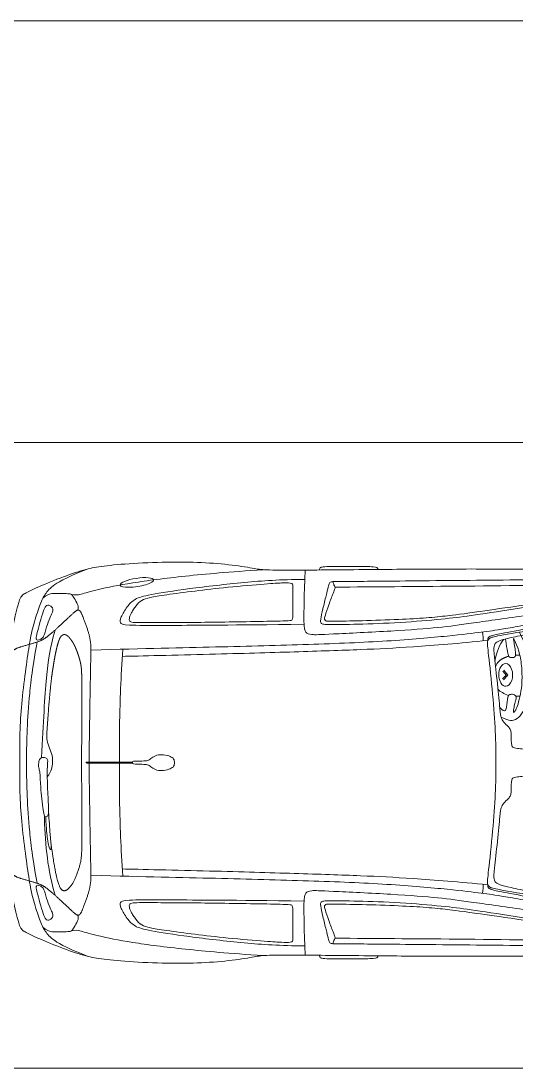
# Model space of a CAD drawing. Header units: metres. Extents: x 42 to 294, y -52 to 32.
# Drawn here: x 146.185 to 148.165, y -7.494 to -3.309 of the extents above; entities that cross this region are included whole.
import ezdxf

# ---------------------------------------------------------------- set-up
doc = ezdxf.new("R2010")
doc.units = ezdxf.units.M
doc.header["$LTSCALE"] = 0.15
doc.layers.add('L-DETLGEM', color=6, linetype='Continuous', lineweight=9)
doc.layers.add('Vista', color=2, linetype='Continuous', lineweight=20)

# ---------------------------------------------------------------- blocks, each defined once
blk = doc.blocks.new('Coche _3_ - Coche _3_-12-01 P_Baja')
at = {"layer": 'L-DETLGEM'}
for p, q in [((-0.172, -0.331), (-0.1895, -0.3494)), ((-0.1681, -0.3348), (-0.1822, -0.3497)), ((-0.1895, -0.3494), (-0.1729, -0.3696)), ((-0.1822, -0.3497), (-0.1687, -0.3661))]:
    blk.add_line(p, q, dxfattribs=at)
for centre, major_axis, ratio, start_param, end_param in [((-0.1805, -0.3506), (-0.0003, 0.0454), 0.607888, 0, 3.141593), ((-0.1805, -0.3506), (-0.0003, 0.0454), 0.607888, 3.141593, 6.283185), ((1.2938, -0.7202), (0.0671, 0.0103), 0.244854, 0, 3.141593), ((1.2938, -0.7202), (0.0671, 0.0103), 0.244854, 3.141593, 6.283185)]:
    blk.add_ellipse(centre, major_axis=major_axis, ratio=ratio, start_param=start_param, end_param=end_param, dxfattribs=at)
for points in [[(-0.4369, 0.7733), (-0.1961, 0.7738), (0.032, 0.7743), (0.2734, 0.7727), (0.6213, 0.7691), (0.7871, 0.7691), (0.8138, 0.7743), (0.9084, 0.7906), (1.0346, 0.8011), (1.1678, 0.8028), (1.3345, 0.7959), (1.445, 0.7842), (1.5003, 0.7732), (1.5992, 0.7395), (1.7068, 0.6947), (1.7502, 0.6717), (1.7578, 0.6636), (1.7671, 0.6409), (1.7933, 0.5351), (1.8088, 0.4246), (1.8255, 0.2637), (1.8302, 0.0996), (1.8299, -0.0003), (1.8302, -0.0996), (1.8255, -0.2637), (1.8088, -0.4246), (1.7933, -0.5351), (1.7671, -0.6409), (1.7578, -0.6636), (1.7502, -0.6717), (1.7068, -0.6947), (1.5992, -0.7395), (1.5003, -0.7732), (1.445, -0.7842), (1.3345, -0.7959), (1.1678, -0.8028), (1.0346, -0.8011), (0.9084, -0.7906), (0.8138, -0.7743), (0.7871, -0.7691), (0.6213, -0.7691), (0.2734, -0.7727), (0.032, -0.7743), (-0.1961, -0.7738), (-0.4369, -0.7733)], [(-0.6483, 0.7745), (-0.6402, 0.7209), (-0.6214, 0.6857), (-0.5859, 0.6445), (-0.4823, 0.6198), (-0.2677, 0.589), (-0.0321, 0.5557), (0.079, 0.5397), (0.2615, 0.5261), (0.5459, 0.5125), (0.6002, 0.51), (0.6199, 0.5187), (0.6285, 0.5433), (0.6248, 0.6654), (0.6217, 0.7695)], [(0.3287, 0.772), (0.3307, 0.7792), (0.3388, 0.7835), (0.4148, 0.7845), (0.5051, 0.7845), (0.548, 0.7835), (0.5605, 0.7806), (0.5641, 0.7748), (0.5637, 0.7699)], [(0.7881, 0.7711), (0.9267, 0.7619), (1.1092, 0.7463), (1.3242, 0.7183), (1.4574, 0.6914), (1.5245, 0.6702), (1.5408, 0.6689), (1.5559, 0.6722)], [(1.4894, 0.7743), (1.5891, 0.735), (1.6363, 0.7043), (1.6654, 0.6701), (1.685, 0.6225), (1.7111, 0.5429), (1.7244, 0.4726), (1.7397, 0.3662), (1.756, 0.2322), (1.763, 0.1199), (1.7624, 0), (1.763, -0.1199), (1.756, -0.2322), (1.7397, -0.3662), (1.7244, -0.4726), (1.7111, -0.5429), (1.685, -0.6225), (1.6654, -0.6701), (1.6363, -0.7043), (1.5891, -0.735), (1.4894, -0.7743)], [(-0.5819, 0.7309), (-0.6328, 0.7318), (-0.7084, 0.7327), (-0.7486, 0.7335), (-0.7666, 0.7281), (-0.7737, 0.7181), (-0.7649, 0.7105), (-0.7298, 0.7009), (-0.6542, 0.6863), (-0.5513, 0.6692), (-0.4556, 0.653), (-0.2417, 0.6182), (-0.0415, 0.5873), (0.0478, 0.5759), (0.217, 0.5605), (0.3995, 0.5525), (0.5258, 0.5521), (0.5488, 0.5526), (0.5582, 0.5563), (0.5615, 0.5676), (0.5507, 0.6135), (0.5366, 0.6707), (0.5291, 0.7045), (0.5249, 0.719), (0.516, 0.7241), (0.4883, 0.7237), (0.2096, 0.7262), (-0.2835, 0.7311), (-0.4612, 0.7326), (-0.4894, 0.733)], [(-0.4578, 0.6615), (-0.282, 0.6335), (-0.0064, 0.5937), (0.0582, 0.586), (0.146, 0.5772), (0.256, 0.5714), (0.4208, 0.5661), (0.5255, 0.5655), (0.5399, 0.5657), (0.5445, 0.5719), (0.5428, 0.5838), (0.5276, 0.6306), (0.5075, 0.6819), (0.5018, 0.6962), (0.5014, 0.704), (0.5059, 0.7093), (0.5092, 0.7171), (0.5087, 0.7236)], [(0.6256, 0.5532), (0.9175, 0.5495), (1.1987, 0.5483), (1.3443, 0.5483), (1.364, 0.5569), (1.3603, 0.5791), (1.3332, 0.6247), (1.3036, 0.6556), (1.253, 0.6704), (1.0963, 0.695), (0.8595, 0.7221), (0.7226, 0.732), (0.6228, 0.732)], [(0.5018, 0.7014), (0.3413, 0.703), (0.0432, 0.7043), (-0.3794, 0.7097), (-0.4804, 0.7109)], [(1.5295, 0.6096), (1.5274, 0.6186), (1.5289, 0.63), (1.5458, 0.6602), (1.5542, 0.6721), (1.5611, 0.6751), (1.5898, 0.6761), (1.6334, 0.6766), (1.6463, 0.6741), (1.6608, 0.6653), (1.6696, 0.6572)], [(-0.8551, 0.64), (-0.8176, 0.6268), (-0.7962, 0.6043), (-0.7783, 0.592), (-0.7019, 0.5886), (-0.5155, 0.565), (-0.3426, 0.5404), (-0.1427, 0.5056), (-0.118, 0.5), (-0.1046, 0.4865), (-0.1102, 0.4528), (-0.1293, 0.2665), (-0.1405, 0.1217), (-0.1416, 0), (-0.1405, -0.1217), (-0.1293, -0.2665), (-0.1102, -0.4528), (-0.1046, -0.4865), (-0.118, -0.5), (-0.1427, -0.5056), (-0.3426, -0.5404), (-0.5155, -0.565), (-0.7019, -0.5886), (-0.7783, -0.592), (-0.7962, -0.6043), (-0.8176, -0.6268), (-0.8551, -0.64)], [(-0.8393, 0.6596), (-0.6705, 0.6256), (-0.3619, 0.5678), (-0.1561, 0.5312), (-0.0926, 0.5227), (0.0328, 0.5072), (0.2837, 0.4847), (0.5994, 0.472), (0.9697, 0.462), (1.2573, 0.4563), (1.4779, 0.4501)], [(-0.8194, 0.624), (-0.8033, 0.6344), (-0.7659, 0.6305), (-0.6465, 0.6064), (-0.4901, 0.5768), (-0.3176, 0.5449), (-0.1703, 0.5179), (-0.1226, 0.5076), (-0.1116, 0.5022), (-0.108, 0.4959), (-0.1093, 0.4884)], [(1.6516, 0.5527), (1.6472, 0.5659), (1.6394, 0.5862), (1.6304, 0.6028), (1.6295, 0.6132), (1.6339, 0.6231), (1.6465, 0.631), (1.6552, 0.6291), (1.6615, 0.6214), (1.6706, 0.5974), (1.6752, 0.5829)], [(1.4853, 0.0024), (1.4837, 0.1121), (1.4824, 0.2017), (1.4812, 0.2717), (1.4803, 0.3248), (1.4795, 0.3641), (1.479, 0.3924), (1.4785, 0.4126), (1.4782, 0.4276), (1.478, 0.4399), (1.4779, 0.4501), (1.4779, 0.4587), (1.4781, 0.4659), (1.4784, 0.472), (1.4788, 0.4774), (1.4794, 0.4824), (1.4801, 0.4873), (1.481, 0.4923), (1.482, 0.4975), (1.4832, 0.5029), (1.4847, 0.5086), (1.4862, 0.5145), (1.488, 0.5207), (1.4899, 0.5271), (1.4921, 0.5338), (1.4944, 0.5408), (1.4969, 0.5479), (1.4994, 0.5551), (1.5019, 0.5621), (1.5045, 0.5688), (1.5069, 0.5752), (1.5091, 0.581), (1.5112, 0.5861), (1.513, 0.5905), (1.5146, 0.5941), (1.516, 0.5971), (1.5172, 0.5996), (1.5183, 0.6015), (1.5193, 0.6032), (1.5203, 0.6045), (1.5213, 0.6056), (1.5222, 0.6066), (1.5233, 0.6074), (1.5243, 0.6082), (1.5254, 0.6088), (1.5265, 0.6092), (1.5277, 0.6095), (1.5289, 0.6096), (1.5301, 0.6095), (1.5314, 0.6093), (1.5328, 0.6088), (1.5344, 0.6081), (1.5361, 0.607), (1.5382, 0.6056), (1.5406, 0.6038), (1.5434, 0.6015), (1.5467, 0.5987), (1.5505, 0.5954), (1.5547, 0.5916), (1.5593, 0.5874), (1.5642, 0.5829), (1.5692, 0.5782), (1.5744, 0.5734), (1.5796, 0.5686), (1.5848, 0.5637), (1.5898, 0.559), (1.5947, 0.5544), (1.5995, 0.5499), (1.6042, 0.5456), (1.6086, 0.5415), (1.613, 0.5375), (1.6172, 0.5337), (1.6212, 0.53), (1.625, 0.5266), (1.6287, 0.5233), (1.6323, 0.5203), (1.6357, 0.5173), (1.639, 0.5145), (1.6423, 0.5119), (1.6454, 0.5093), (1.6485, 0.5068), (1.6516, 0.5044), (1.6547, 0.502), (1.6578, 0.4998), (1.6609, 0.4976), (1.664, 0.4955), (1.6672, 0.4936), (1.6704, 0.4917), (1.6738, 0.4899), (1.6773, 0.4882), (1.6809, 0.4866), (1.6848, 0.4851), (1.6889, 0.4836), (1.6933, 0.482), (1.6981, 0.4805), (1.7032, 0.4789), (1.7088, 0.4772), (1.7148, 0.4754), (1.7211, 0.4736), (1.7277, 0.4717), (1.7343, 0.4697), (1.7409, 0.4678), (1.7473, 0.4659), (1.7533, 0.4641), (1.7588, 0.4623), (1.7638, 0.4607), (1.7682, 0.4592), (1.7721, 0.4577), (1.7755, 0.4563), (1.7785, 0.4549), (1.7811, 0.4535), (1.7834, 0.4521), (1.7854, 0.4506), (1.7872, 0.4491), (1.7888, 0.4475), (1.7902, 0.4456), (1.7915, 0.4436), (1.7926, 0.4412), (1.7936, 0.4384), (1.7945, 0.4352), (1.7953, 0.4316), (1.7961, 0.4274), (1.7969, 0.4226), (1.7976, 0.4172), (1.7983, 0.4113), (1.799, 0.4048), (1.7997, 0.3977), (1.8005, 0.39), (1.8013, 0.3817), (1.8021, 0.3728), (1.803, 0.3633), (1.804, 0.3532), (1.8049, 0.3427), (1.8059, 0.3317), (1.8068, 0.3203), (1.8077, 0.3085), (1.8085, 0.2963), (1.8092, 0.2839), (1.8099, 0.271), (1.8106, 0.2577), (1.8112, 0.2438), (1.8117, 0.2292), (1.8122, 0.2139), (1.8126, 0.1978), (1.8131, 0.1807), (1.8135, 0.1627), (1.8139, 0.1435), (1.8142, 0.1231), (1.8146, 0.1014), (1.8149, 0.0784), (1.8151, 0.0539), (1.8154, 0.0278), (1.8156, 0), (1.8154, -0.0278), (1.8151, -0.0539), (1.8149, -0.0784), (1.8146, -0.1014), (1.8142, -0.1231), (1.8139, -0.1435), (1.8135, -0.1627), (1.8131, -0.1807), (1.8126, -0.1978), (1.8122, -0.2139), (1.8117, -0.2292), (1.8112, -0.2438), (1.8106, -0.2577), (1.8099, -0.271), (1.8092, -0.2839), (1.8085, -0.2963), (1.8077, -0.3085), (1.8068, -0.3203), (1.8059, -0.3317), (1.8049, -0.3427), (1.804, -0.3532), (1.803, -0.3633), (1.8021, -0.3728), (1.8013, -0.3817), (1.8005, -0.39), (1.7997, -0.3977), (1.799, -0.4048), (1.7983, -0.4113), (1.7976, -0.4172), (1.7969, -0.4226), (1.7961, -0.4274), (1.7953, -0.4316), (1.7945, -0.4352), (1.7936, -0.4384), (1.7926, -0.4412), (1.7915, -0.4436), (1.7902, -0.4456), (1.7888, -0.4475), (1.7872, -0.4491), (1.7854, -0.4506), (1.7834, -0.4521), (1.7811, -0.4535), (1.7785, -0.4549), (1.7755, -0.4563), (1.7721, -0.4577), (1.7682, -0.4592), (1.7638, -0.4607), (1.7588, -0.4623), (1.7533, -0.4641), (1.7473, -0.4659), (1.7409, -0.4678), (1.7343, -0.4697), (1.7277, -0.4717), (1.7211, -0.4736), (1.7148, -0.4754), (1.7088, -0.4772), (1.7032, -0.4789), (1.6981, -0.4805), (1.6933, -0.482), (1.6889, -0.4836), (1.6848, -0.4851), (1.6809, -0.4866), (1.6773, -0.4882), (1.6738, -0.4899), (1.6704, -0.4917), (1.6672, -0.4936), (1.664, -0.4955), (1.6609, -0.4976), (1.6578, -0.4998), (1.6547, -0.502), (1.6516, -0.5044), (1.6485, -0.5068), (1.6454, -0.5093), (1.6423, -0.5119), (1.639, -0.5145), (1.6357, -0.5173), (1.6323, -0.5203), (1.6287, -0.5233), (1.625, -0.5266), (1.6212, -0.53), (1.6172, -0.5337), (1.613, -0.5375), (1.6086, -0.5415), (1.6042, -0.5456), (1.5995, -0.5499), (1.5947, -0.5544), (1.5898, -0.559), (1.5848, -0.5637), (1.5796, -0.5686), (1.5744, -0.5734), (1.5692, -0.5782), (1.5642, -0.5829), (1.5593, -0.5874), (1.5547, -0.5916), (1.5505, -0.5954), (1.5467, -0.5987), (1.5434, -0.6015), (1.5406, -0.6038), (1.5382, -0.6056), (1.5361, -0.607), (1.5344, -0.6081), (1.5328, -0.6088), (1.5314, -0.6093), (1.5301, -0.6095), (1.5289, -0.6096), (1.5277, -0.6095), (1.5265, -0.6092), (1.5254, -0.6088), (1.5243, -0.6082), (1.5233, -0.6074), (1.5222, -0.6066), (1.5213, -0.6056), (1.5203, -0.6045), (1.5193, -0.6032), (1.5183, -0.6015), (1.5172, -0.5996), (1.516, -0.5971), (1.5146, -0.5941), (1.513, -0.5905), (1.5112, -0.5861), (1.5091, -0.581), (1.5069, -0.5752), (1.5045, -0.5688), (1.5019, -0.5621), (1.4994, -0.5551), (1.4969, -0.5479), (1.4944, -0.5408), (1.4921, -0.5338), (1.4899, -0.5271), (1.488, -0.5207), (1.4862, -0.5145), (1.4847, -0.5086), (1.4832, -0.5029), (1.482, -0.4975), (1.481, -0.4923), (1.4801, -0.4873), (1.4794, -0.4824), (1.4788, -0.4774), (1.4784, -0.472), (1.4781, -0.4659), (1.4779, -0.4587), (1.4779, -0.4501), (1.478, -0.4399), (1.4782, -0.4276), (1.4785, -0.4126), (1.479, -0.3924), (1.4795, -0.3641), (1.4803, -0.3248), (1.4812, -0.2717), (1.4824, -0.2017), (1.4837, -0.1121), (1.4853, -0.0024)], [(-0.8516, -0.2762), (-0.8512, -0.2778), (-0.8477, -0.2935), (-0.8442, -0.3087), (-0.8405, -0.3235), (-0.8367, -0.338), (-0.8329, -0.3523), (-0.8288, -0.3665), (-0.8247, -0.3806), (-0.8205, -0.3946), (-0.8162, -0.4084), (-0.8119, -0.4219), (-0.8075, -0.435), (-0.8032, -0.4478), (-0.799, -0.4602), (-0.7947, -0.4721), (-0.7906, -0.4834), (-0.7867, -0.4942), (-0.7829, -0.5042), (-0.7794, -0.5135), (-0.7761, -0.522), (-0.7731, -0.5295), (-0.7704, -0.5362), (-0.7681, -0.5418), (-0.7661, -0.5466), (-0.7644, -0.5505), (-0.7629, -0.5537), (-0.7616, -0.5564), (-0.7605, -0.5586), (-0.7594, -0.5604), (-0.7584, -0.5619), (-0.7575, -0.5632), (-0.7565, -0.5644), (-0.7555, -0.5655), (-0.7545, -0.5664), (-0.7535, -0.5672), (-0.7525, -0.568), (-0.7514, -0.5686), (-0.7503, -0.5692), (-0.7491, -0.5698), (-0.7479, -0.5703), (-0.7465, -0.5707), (-0.7449, -0.5711), (-0.7431, -0.5714), (-0.741, -0.5716), (-0.7385, -0.5718), (-0.7356, -0.5719), (-0.7324, -0.572), (-0.7286, -0.572), (-0.7242, -0.5718), (-0.7191, -0.5716), (-0.7134, -0.5713), (-0.7068, -0.5708), (-0.6993, -0.5702), (-0.6909, -0.5695), (-0.6814, -0.5686), (-0.6711, -0.5675), (-0.6599, -0.5663), (-0.6481, -0.565), (-0.6357, -0.5636), (-0.6228, -0.5621), (-0.6096, -0.5606), (-0.5961, -0.559), (-0.5825, -0.5573), (-0.5687, -0.5556), (-0.5548, -0.5539), (-0.5406, -0.5522), (-0.5263, -0.5504), (-0.5118, -0.5487), (-0.4971, -0.5469), (-0.4821, -0.5451), (-0.4098, -0.5357), (-0.2768, -0.5152), (-0.196, -0.4988), (-0.1543, -0.4872), (-0.1406, -0.4798), (-0.1327, -0.4682), (-0.1337, -0.4344), (-0.148, -0.3134), (-0.1585, -0.2015), (-0.1622, -0.1788), (-0.1701, -0.163), (-0.1934, -0.1424), (-0.2001, -0.1316), (-0.2028, -0.1158), (-0.2028, -0.0842), (-0.2044, -0.0652), (-0.2128, -0.0583), (-0.2413, -0.0557), (-0.2603, -0.053), (-0.2661, -0.0435), (-0.2667, 0), (-0.2661, 0.0435), (-0.2603, 0.053), (-0.2413, 0.0557), (-0.2128, 0.0583), (-0.2044, 0.0652), (-0.2028, 0.0842), (-0.2028, 0.1158), (-0.2001, 0.1316), (-0.1934, 0.1424), (-0.1701, 0.163), (-0.1622, 0.1788), (-0.1585, 0.2015), (-0.148, 0.3134), (-0.1337, 0.4344), (-0.1327, 0.4682), (-0.1406, 0.4798), (-0.1543, 0.4872), (-0.196, 0.4988), (-0.2768, 0.5152), (-0.4098, 0.5357), (-0.4821, 0.5451), (-0.5224, 0.5499), (-0.5974, 0.5593), (-0.7019, 0.5712), (-0.7403, 0.5726), (-0.7508, 0.5698), (-0.7584, 0.5636), (-0.7664, 0.547), (-0.7982, 0.4654), (-0.8344, 0.3528), (-0.8614, 0.2372), (-0.88, 0.1152), (-0.883, 0.0094)], [(1.6752, 0.5829), (1.6798, 0.5685), (1.6891, 0.5348), (1.6965, 0.5039), (1.6973, 0.4913), (1.6902, 0.4891), (1.6818, 0.4913), (1.6681, 0.5001), (1.6659, 0.5066), (1.6561, 0.5394), (1.6516, 0.5527)], [(-0.088, 0.5223), (-0.0903, 0.502), (-0.0903, 0.502), (-0.0904, 0.4865)], [(1.6371, 0.3263), (1.634, 0.3483), (1.6297, 0.377), (1.6258, 0.4015), (1.6221, 0.4222), (1.6187, 0.4395), (1.6156, 0.4538), (1.6127, 0.4657), (1.61, 0.4754), (1.6075, 0.4836), (1.6051, 0.4902), (1.6028, 0.4956), (1.6006, 0.4999), (1.5986, 0.5032), (1.5966, 0.5057), (1.5946, 0.5076), (1.5927, 0.509), (1.5908, 0.5101), (1.5889, 0.511), (1.5871, 0.5116), (1.5852, 0.5119), (1.5833, 0.5119), (1.5815, 0.5118), (1.5797, 0.5113), (1.5778, 0.5107), (1.576, 0.5098), (1.5741, 0.5088), (1.5722, 0.5074), (1.5703, 0.5059), (1.5683, 0.5041), (1.5662, 0.502), (1.5641, 0.4997), (1.5618, 0.497), (1.5595, 0.4941), (1.557, 0.4909), (1.5544, 0.4873), (1.5518, 0.4833), (1.5491, 0.4789), (1.5464, 0.474), (1.5436, 0.4686), (1.5408, 0.4626), (1.5379, 0.4561), (1.5351, 0.4492), (1.5324, 0.4419), (1.5298, 0.4345), (1.5273, 0.427), (1.5249, 0.4195), (1.5228, 0.4123), (1.5209, 0.4053), (1.5194, 0.3987), (1.518, 0.3922), (1.5169, 0.3854), (1.5161, 0.3779), (1.5154, 0.3693), (1.5149, 0.3593), (1.5145, 0.3475), (1.5143, 0.3334), (1.5141, 0.3166), (1.514, 0.2957), (1.514, 0.2692), (1.5141, 0.2357), (1.5143, 0.1934), (1.5145, 0.1411), (1.5148, 0.0771), (1.5151, 0), (1.515, -0.0269), (1.5149, -0.05), (1.5148, -0.0697), (1.5147, -0.0866), (1.5147, -0.101), (1.5146, -0.1133), (1.5146, -0.1241), (1.5145, -0.1338), (1.5145, -0.1428), (1.5145, -0.1511), (1.5144, -0.1589), (1.5144, -0.1661), (1.5144, -0.173), (1.5144, -0.1795), (1.5143, -0.1858), (1.5143, -0.1918), (1.5143, -0.1976), (1.5143, -0.2033), (1.5142, -0.2088), (1.5142, -0.2142), (1.5142, -0.2194), (1.5142, -0.2245), (1.5142, -0.2294), (1.5141, -0.2342), (1.5141, -0.2389), (1.5141, -0.2434), (1.5141, -0.2478), (1.5141, -0.2521), (1.5141, -0.2563), (1.5141, -0.2603), (1.5141, -0.2643), (1.5141, -0.2681), (1.5141, -0.2718), (1.5141, -0.2754), (1.514, -0.2788), (1.514, -0.2822), (1.514, -0.2855), (1.514, -0.2887), (1.514, -0.2918), (1.5141, -0.2948), (1.5141, -0.2977), (1.5141, -0.3006), (1.5141, -0.3033), (1.5141, -0.306), (1.5141, -0.3086), (1.5141, -0.3111), (1.5141, -0.3136), (1.5141, -0.316), (1.5141, -0.3183), (1.5142, -0.3205), (1.5142, -0.3227), (1.5142, -0.3249), (1.5142, -0.327), (1.5142, -0.329), (1.5143, -0.331), (1.5143, -0.333), (1.5143, -0.3349), (1.5143, -0.3367), (1.5144, -0.3386), (1.5144, -0.3404), (1.5144, -0.3421), (1.5145, -0.3438), (1.5145, -0.3455), (1.5145, -0.3471), (1.5146, -0.3487), (1.5146, -0.3503), (1.5147, -0.3518), (1.5147, -0.3533), (1.5148, -0.3548), (1.5148, -0.3562), (1.5149, -0.3576), (1.5149, -0.359), (1.515, -0.3604), (1.515, -0.3617), (1.5151, -0.363), (1.5151, -0.3643), (1.5152, -0.3655), (1.5153, -0.3667), (1.5154, -0.3679), (1.5154, -0.3691), (1.5155, -0.3702), (1.5156, -0.3714), (1.5157, -0.3725), (1.5157, -0.3736), (1.5158, -0.3746), (1.5159, -0.3757), (1.516, -0.3767), (1.5161, -0.3777), (1.5162, -0.3787), (1.5163, -0.3797), (1.5164, -0.3807), (1.5165, -0.3816), (1.5166, -0.3826), (1.5167, -0.3835), (1.5169, -0.3844), (1.517, -0.3853), (1.5171, -0.3862), (1.5172, -0.3871), (1.5174, -0.3879), (1.5175, -0.3888), (1.5176, -0.3897), (1.5178, -0.3905), (1.5179, -0.3913), (1.5181, -0.3922), (1.5182, -0.393), (1.5184, -0.3938), (1.5185, -0.3947), (1.5187, -0.3955), (1.5189, -0.3963), (1.519, -0.3971), (1.5192, -0.3979), (1.5194, -0.3988), (1.5196, -0.3996), (1.5198, -0.4004), (1.52, -0.4012), (1.5202, -0.402), (1.5204, -0.4029), (1.5206, -0.4037), (1.5208, -0.4045), (1.521, -0.4054), (1.5212, -0.4062), (1.5214, -0.4071), (1.5217, -0.4079), (1.5219, -0.4088), (1.5221, -0.4097), (1.5224, -0.4106), (1.5226, -0.4114), (1.5229, -0.4123), (1.5231, -0.4132), (1.5234, -0.4141), (1.5236, -0.415), (1.5239, -0.4159), (1.5241, -0.4168), (1.5244, -0.4177), (1.5247, -0.4186), (1.525, -0.4196), (1.5252, -0.4205), (1.5255, -0.4214), (1.5258, -0.4223), (1.5261, -0.4233), (1.5264, -0.4242), (1.5267, -0.4251), (1.527, -0.4261), (1.5273, -0.427), (1.5276, -0.4279), (1.5279, -0.4289), (1.5282, -0.4298), (1.5285, -0.4307), (1.5288, -0.4317), (1.5291, -0.4326), (1.5295, -0.4335), (1.5298, -0.4345), (1.5301, -0.4354), (1.5304, -0.4363), (1.5308, -0.4373), (1.5311, -0.4382), (1.5314, -0.4391), (1.5318, -0.4401), (1.5321, -0.441), (1.5324, -0.4419), (1.5328, -0.4428), (1.5331, -0.4437), (1.5334, -0.4447), (1.5338, -0.4456), (1.5341, -0.4465), (1.5345, -0.4474), (1.5348, -0.4483), (1.5352, -0.4491), (1.5355, -0.45), (1.5358, -0.4509), (1.5362, -0.4518), (1.5365, -0.4527), (1.5369, -0.4535), (1.5372, -0.4544), (1.5376, -0.4552), (1.538, -0.4561), (1.5383, -0.4569), (1.5387, -0.4577), (1.539, -0.4585), (1.5394, -0.4594), (1.5397, -0.4602), (1.5401, -0.461), (1.5404, -0.4617), (1.5408, -0.4625), (1.5411, -0.4633), (1.5415, -0.4641), (1.5418, -0.4648), (1.5422, -0.4656), (1.5425, -0.4663), (1.5429, -0.467), (1.5432, -0.4678), (1.5436, -0.4685), (1.5439, -0.4692), (1.5443, -0.4699), (1.5446, -0.4706), (1.545, -0.4712), (1.5453, -0.4719), (1.5457, -0.4726), (1.546, -0.4732), (1.5464, -0.4739), (1.5467, -0.4745), (1.5471, -0.4751), (1.5474, -0.4758), (1.5477, -0.4764), (1.5481, -0.477), (1.5484, -0.4776), (1.5488, -0.4782), (1.5491, -0.4788), (1.5495, -0.4794), (1.5498, -0.4799), (1.5501, -0.4805), (1.5505, -0.4811), (1.5508, -0.4816), (1.5511, -0.4821), (1.5515, -0.4827), (1.5518, -0.4832), (1.5521, -0.4837), (1.5525, -0.4843), (1.5528, -0.4848), (1.5531, -0.4853), (1.5535, -0.4858), (1.5538, -0.4863), (1.5541, -0.4867), (1.5544, -0.4872), (1.5548, -0.4877), (1.5551, -0.4881), (1.5554, -0.4886), (1.5557, -0.4891), (1.556, -0.4895), (1.5564, -0.49), (1.5567, -0.4904), (1.557, -0.4908), (1.5573, -0.4912), (1.5576, -0.4917), (1.5579, -0.4921), (1.5582, -0.4925), (1.5585, -0.4929), (1.5588, -0.4933), (1.5591, -0.4937), (1.5594, -0.4941), (1.5597, -0.4944), (1.56, -0.4948), (1.5603, -0.4952), (1.5606, -0.4956), (1.5609, -0.4959), (1.5612, -0.4963), (1.5615, -0.4966), (1.5618, -0.497), (1.5621, -0.4973), (1.5624, -0.4977), (1.5627, -0.498), (1.5629, -0.4983), (1.5632, -0.4987), (1.5635, -0.499), (1.5638, -0.4993), (1.5641, -0.4996), (1.5643, -0.4999), (1.5646, -0.5002), (1.5649, -0.5005), (1.5651, -0.5008), (1.5654, -0.5011), (1.5657, -0.5014), (1.5659, -0.5017), (1.5662, -0.502), (1.5665, -0.5022), (1.5667, -0.5025), (1.567, -0.5028), (1.5673, -0.503), (1.5675, -0.5033), (1.5678, -0.5035), (1.568, -0.5038), (1.5683, -0.504), (1.5685, -0.5043), (1.5688, -0.5045), (1.569, -0.5047), (1.5693, -0.505), (1.5695, -0.5052), (1.5698, -0.5054), (1.57, -0.5056), (1.5703, -0.5058), (1.5705, -0.506), (1.5708, -0.5063), (1.571, -0.5065), (1.5712, -0.5067), (1.5715, -0.5068), (1.5717, -0.507), (1.572, -0.5072), (1.5722, -0.5074), (1.5724, -0.5076), (1.5727, -0.5078), (1.5729, -0.5079), (1.5732, -0.5081), (1.5734, -0.5083), (1.5736, -0.5084), (1.5739, -0.5086), (1.5741, -0.5087), (1.5743, -0.5089), (1.5746, -0.509), (1.5748, -0.5092), (1.575, -0.5093), (1.5753, -0.5094), (1.5755, -0.5096), (1.5757, -0.5097), (1.576, -0.5098), (1.5762, -0.5099), (1.5764, -0.51), (1.5767, -0.5102), (1.5769, -0.5103), (1.5771, -0.5104), (1.5773, -0.5105), (1.5776, -0.5106), (1.5778, -0.5107), (1.578, -0.5108), (1.5783, -0.5108), (1.5785, -0.5109), (1.5787, -0.511), (1.579, -0.5111), (1.5792, -0.5112), (1.5794, -0.5112), (1.5797, -0.5113), (1.5799, -0.5114), (1.5801, -0.5114), (1.5803, -0.5115), (1.5806, -0.5115), (1.5808, -0.5116), (1.581, -0.5116), (1.5813, -0.5117), (1.5815, -0.5117), (1.5817, -0.5118), (1.582, -0.5118), (1.5822, -0.5118), (1.5824, -0.5118), (1.5827, -0.5119), (1.5829, -0.5119), (1.5831, -0.5119), (1.5833, -0.5119), (1.5836, -0.5119), (1.5838, -0.5119), (1.584, -0.5119), (1.5843, -0.5119), (1.5845, -0.5119), (1.5847, -0.5119), (1.585, -0.5119), (1.5852, -0.5118), (1.5854, -0.5118), (1.5857, -0.5118), (1.5859, -0.5117), (1.5861, -0.5117), (1.5864, -0.5117), (1.5866, -0.5116), (1.5868, -0.5116), (1.5871, -0.5115), (1.5873, -0.5115), (1.5875, -0.5114), (1.5878, -0.5113), (1.588, -0.5113), (1.5882, -0.5112), (1.5885, -0.5111), (1.5887, -0.511), (1.5889, -0.5109), (1.5892, -0.5108), (1.5894, -0.5108), (1.5896, -0.5107), (1.5899, -0.5105), (1.5901, -0.5104), (1.5903, -0.5103), (1.5906, -0.5102), (1.5908, -0.5101), (1.5911, -0.51), (1.5913, -0.5098), (1.5915, -0.5097), (1.5918, -0.5096), (1.592, -0.5094), (1.5922, -0.5093), (1.5925, -0.5091), (1.5927, -0.509), (1.593, -0.5088), (1.5932, -0.5086), (1.5934, -0.5085), (1.5937, -0.5083), (1.5939, -0.5081), (1.5942, -0.5079), (1.5944, -0.5077), (1.5946, -0.5075), (1.5949, -0.5073), (1.5951, -0.5071), (1.5954, -0.5068), (1.5956, -0.5066), (1.5958, -0.5064), (1.5961, -0.5061), (1.5963, -0.5058), (1.5966, -0.5056), (1.5968, -0.5053), (1.5971, -0.505), (1.5973, -0.5047), (1.5976, -0.5044), (1.5978, -0.5041), (1.5981, -0.5037), (1.5983, -0.5034), (1.5986, -0.503), (1.5988, -0.5027), (1.5991, -0.5023), (1.5993, -0.5019), (1.5996, -0.5015), (1.5999, -0.5011), (1.6001, -0.5006), (1.6004, -0.5002), (1.6007, -0.4997), (1.6009, -0.4992), (1.6012, -0.4987), (1.6015, -0.4982), (1.6017, -0.4977), (1.602, -0.4971), (1.6023, -0.4966), (1.6025, -0.496), (1.6028, -0.4954), (1.6031, -0.4948), (1.6034, -0.4942), (1.6037, -0.4935), (1.6039, -0.4929), (1.6042, -0.4922), (1.6045, -0.4915), (1.6048, -0.4908), (1.6051, -0.49), (1.6054, -0.4893), (1.6057, -0.4885), (1.606, -0.4877), (1.6063, -0.4868), (1.6066, -0.486), (1.6069, -0.4851), (1.6072, -0.4842), (1.6075, -0.4833), (1.6078, -0.4824), (1.6081, -0.4814), (1.6084, -0.4804), (1.6087, -0.4794), (1.6091, -0.4784), (1.6094, -0.4774), (1.6097, -0.4763), (1.61, -0.4752), (1.6104, -0.474), (1.6107, -0.4729), (1.611, -0.4717), (1.6114, -0.4705), (1.6117, -0.4692), (1.612, -0.468), (1.6124, -0.4667), (1.6127, -0.4653), (1.6131, -0.464), (1.6135, -0.4626), (1.6138, -0.4611), (1.6142, -0.4596), (1.6145, -0.4581), (1.6149, -0.4566), (1.6153, -0.455), (1.6157, -0.4534), (1.616, -0.4517), (1.6164, -0.4501), (1.6168, -0.4483), (1.6172, -0.4465), (1.6176, -0.4447), (1.618, -0.4429), (1.6184, -0.4409), (1.6188, -0.439), (1.6192, -0.437), (1.6196, -0.4349), (1.62, -0.4328), (1.6204, -0.4307), (1.6209, -0.4285), (1.6213, -0.4263), (1.6217, -0.424), (1.6222, -0.4216), (1.6226, -0.4192), (1.623, -0.4168), (1.6235, -0.4143), (1.624, -0.4117), (1.6244, -0.4091), (1.6249, -0.4064), (1.6253, -0.4037), (1.6258, -0.4009), (1.6263, -0.398), (1.6268, -0.3951), (1.6273, -0.3922), (1.6278, -0.3891), (1.6283, -0.386), (1.6288, -0.3829), (1.6293, -0.3796), (1.6298, -0.3763), (1.6303, -0.373), (1.6308, -0.3696), (1.6313, -0.3662), (1.6318, -0.3627), (1.6324, -0.3593), (1.6329, -0.3559), (1.6333, -0.3526), (1.6338, -0.3494), (1.6343, -0.3462), (1.6347, -0.3427), (1.6353, -0.3385), (1.6359, -0.3331), (1.6367, -0.3262), (1.6376, -0.3172), (1.6388, -0.3059), (1.6402, -0.2917), (1.6419, -0.2742), (1.6439, -0.2531), (1.6461, -0.2276), (1.6486, -0.1974), (1.6512, -0.162), (1.654, -0.1208), (1.6555, -0.0971), (1.6478, -0.0655), (1.633, -0.0366), (1.6289, -0.0037), (1.6355, 0.0342), (1.6522, 0.0569)], [(1.6212, 0.53), (1.6416, 0.4545), (1.6558, 0.3693), (1.6633, 0.2546), (1.6637, 0.2114)], [(-0.1093, 0.4884), (0.0033, 0.4768), (0.2114, 0.4609), (0.3836, 0.4519), (0.6568, 0.4429), (0.9817, 0.4332), (1.2872, 0.4263), (1.3521, 0.4247)], [(1.6933, 0.482), (1.7144, 0.3632), (1.7256, 0.2535), (1.7345, 0.1125), (1.7356, 0), (1.7345, -0.1125), (1.7256, -0.2535), (1.7144, -0.3632), (1.6933, -0.482)], [(1.3503, 0.4536), (1.3579, 0.3421), (1.3653, 0.1399), (1.3629, 0), (1.3653, -0.1399), (1.3579, -0.3421), (1.3503, -0.4536)], [(1.6581, 0.2166), (1.6566, 0.2676), (1.651, 0.3109), (1.6454, 0.3358), (1.6409, 0.3476), (1.634, 0.3483), (1.641, 0.2924), (1.6451, 0.2295), (1.647, 0.1977)], [(1.3106, -0.004), (1.3094, -0.0051), (1.3052, -0.0065), (1.2617, -0.0064), (1.2474, -0.0084), (1.2359, -0.0191), (1.2151, -0.0313), (1.1872, -0.0327), (1.1585, -0.0248), (1.1456, -0.0155), (1.1427, 0), (1.1446, 0.0103), (1.1472, 0.0145)], [(1.1472, 0.0145), (1.1499, 0.0186), (1.1585, 0.0248), (1.1872, 0.0327), (1.2151, 0.0313), (1.2359, 0.0191), (1.2474, 0.0084), (1.2617, 0.0064), (1.3052, 0.0065), (1.3116, 0.0044), (1.3119, 0), (1.3117, -0.0029), (1.3106, -0.004)], [(1.3117, 0.0022), (1.3925, 0.0023), (1.4589, 0.0023), (1.4941, 0.0024), (1.4968, 0.0014), (1.4971, 0), (1.4968, -0.0014), (1.4941, -0.0024), (1.4589, -0.0023), (1.3925, -0.0023), (1.3117, -0.0022)], [(1.6212, -0.53), (1.6416, -0.4545), (1.6558, -0.3693), (1.6685, -0.1617), (1.675, -0.0196)], [(-0.2352, -0.5215), (-0.249, -0.4963), (-0.2627, -0.4587), (-0.2791, -0.3909), (-0.2798, -0.3128), (-0.2648, -0.234), (-0.2442, -0.1909), (-0.2216, -0.1703), (-0.1976, -0.1642), (-0.1622, -0.1824)], [(-0.1794, -0.4939), (-0.1831, -0.4706), (-0.1891, -0.4398), (-0.1922, -0.4221), (-0.1983, -0.42), (-0.2084, -0.4191), (-0.2168, -0.4214), (-0.2201, -0.4264), (-0.2201, -0.4339), (-0.2178, -0.462), (-0.2123, -0.4885), (-0.2113, -0.4943), (-0.2116, -0.4976), (-0.2137, -0.4947), (-0.2343, -0.4482), (-0.2454, -0.3889), (-0.2467, -0.319), (-0.2403, -0.2749), (-0.2295, -0.2294), (-0.2208, -0.2102), (-0.2127, -0.1991), (-0.2109, -0.2013), (-0.2119, -0.2088), (-0.2155, -0.2325), (-0.2221, -0.252), (-0.2221, -0.2618), (-0.22, -0.2694), (-0.212, -0.2736), (-0.1958, -0.2732), (-0.1899, -0.2673), (-0.1878, -0.2507), (-0.1848, -0.2287), (-0.1818, -0.2108), (-0.1772, -0.2049), (-0.1708, -0.2075), (-0.1569, -0.2209)], [(-0.2379, -0.2663), (-0.2282, -0.2658), (-0.2282, -0.2658), (-0.2209, -0.2655)], [(-0.1924, -0.269), (-0.1734, -0.2755), (-0.1594, -0.2835), (-0.1496, -0.2934)], [(-0.1924, -0.4256), (-0.1893, -0.4247), (-0.1857, -0.4235), (-0.1823, -0.4222), (-0.1791, -0.4209), (-0.176, -0.4195), (-0.1731, -0.4181), (-0.1702, -0.4166), (-0.1675, -0.4152), (-0.1649, -0.4137), (-0.1625, -0.4122), (-0.1601, -0.4107), (-0.1577, -0.4091), (-0.1553, -0.407), (-0.1528, -0.4045), (-0.15, -0.4013), (-0.1469, -0.3971), (-0.1435, -0.392), (-0.1396, -0.3856)], [(-0.1715, -0.4918), (-0.156, -0.4719), (-0.1445, -0.447), (-0.1376, -0.4038)], [(-0.8393, -0.6596), (-0.6705, -0.6256), (-0.3619, -0.5678), (-0.1561, -0.5312), (-0.0926, -0.5227), (0.0328, -0.5072), (0.2837, -0.4847), (0.5994, -0.472), (0.9697, -0.462), (1.2573, -0.4563), (1.4779, -0.4501)], [(-0.2363, -0.4299), (-0.2257, -0.4297), (-0.2257, -0.4297), (-0.22, -0.4294)], [(-0.1093, -0.4884), (0.0033, -0.4768), (0.2114, -0.4609), (0.3836, -0.4519), (0.6568, -0.4429), (0.9817, -0.4332), (1.2872, -0.4263), (1.3521, -0.4247)], [(-0.8194, -0.624), (-0.8033, -0.6344), (-0.7659, -0.6305), (-0.6465, -0.6064), (-0.4901, -0.5768), (-0.3176, -0.5449), (-0.1703, -0.5179), (-0.1226, -0.5076), (-0.1116, -0.5022), (-0.108, -0.4959), (-0.1093, -0.4884)], [(-0.088, -0.5223), (-0.0903, -0.502), (-0.0903, -0.502), (-0.0904, -0.4865)], [(1.6752, -0.5829), (1.6798, -0.5685), (1.6891, -0.5348), (1.6965, -0.5039), (1.6973, -0.4913), (1.6902, -0.4891), (1.6818, -0.4913), (1.6681, -0.5001), (1.6659, -0.5066), (1.6561, -0.5394), (1.6516, -0.5527)], [(-0.6483, -0.7745), (-0.6402, -0.7209), (-0.6214, -0.6857), (-0.5859, -0.6445), (-0.4823, -0.6198), (-0.2677, -0.589), (-0.0321, -0.5557), (0.079, -0.5397), (0.2615, -0.5261), (0.5459, -0.5125), (0.6002, -0.51), (0.6199, -0.5187), (0.6285, -0.5433), (0.6248, -0.6654), (0.6217, -0.7695)], [(-0.5819, -0.7309), (-0.6328, -0.7318), (-0.7084, -0.7327), (-0.7486, -0.7335), (-0.7666, -0.7281), (-0.7737, -0.7181), (-0.7649, -0.7105), (-0.7298, -0.7009), (-0.6542, -0.6863), (-0.5513, -0.6692), (-0.4556, -0.653), (-0.2417, -0.6182), (-0.0415, -0.5873), (0.0478, -0.5759), (0.217, -0.5605), (0.3995, -0.5525), (0.5258, -0.5521), (0.5488, -0.5526), (0.5582, -0.5563), (0.5615, -0.5676), (0.5507, -0.6135), (0.5366, -0.6707), (0.5291, -0.7045), (0.5249, -0.719), (0.516, -0.7241), (0.4883, -0.7237), (0.2096, -0.7262), (-0.2835, -0.7311), (-0.4612, -0.7326), (-0.4894, -0.733)], [(-0.4578, -0.6615), (-0.282, -0.6335), (-0.0064, -0.5937), (0.0582, -0.586), (0.146, -0.5772), (0.256, -0.5714), (0.4208, -0.5661), (0.5255, -0.5655), (0.5399, -0.5657), (0.5445, -0.5719), (0.5428, -0.5838), (0.5276, -0.6306), (0.5075, -0.6819), (0.5018, -0.6962), (0.5014, -0.704), (0.5059, -0.7093), (0.5092, -0.7171), (0.5087, -0.7236)], [(0.6256, -0.5532), (0.9175, -0.5495), (1.1987, -0.5483), (1.3443, -0.5483), (1.364, -0.5569), (1.3603, -0.5791), (1.3332, -0.6247), (1.3036, -0.6556), (1.253, -0.6704), (1.0963, -0.695), (0.8595, -0.7221), (0.7226, -0.732), (0.6228, -0.732)], [(0.6256, -0.5532), (0.9175, -0.5495), (1.1987, -0.5483), (1.3443, -0.5483), (1.364, -0.5569), (1.3603, -0.5791), (1.3332, -0.6247), (1.3036, -0.6556), (1.253, -0.6704), (1.0963, -0.695), (0.8595, -0.7221), (0.7226, -0.732), (0.6228, -0.732)], [(1.6516, -0.5527), (1.6472, -0.5659), (1.6394, -0.5862), (1.6304, -0.6028), (1.6295, -0.6132), (1.6339, -0.6231), (1.6465, -0.631), (1.6552, -0.6291), (1.6615, -0.6214), (1.6706, -0.5974), (1.6752, -0.5829)], [(1.5295, -0.6096), (1.5274, -0.6186), (1.5289, -0.63), (1.5458, -0.6602), (1.5542, -0.6721), (1.5611, -0.6751), (1.5898, -0.6761), (1.6334, -0.6766), (1.6463, -0.6741), (1.6608, -0.6653), (1.6696, -0.6572)], [(0.7881, -0.7711), (0.9267, -0.7619), (1.1092, -0.7463), (1.3242, -0.7183), (1.4574, -0.6914), (1.5245, -0.6702), (1.5408, -0.6689), (1.5559, -0.6722)], [(0.7881, -0.7711), (0.9267, -0.7619), (1.1092, -0.7463), (1.3242, -0.7183), (1.4574, -0.6914), (1.5245, -0.6702), (1.5408, -0.6689), (1.5559, -0.6722)], [(0.5018, -0.7014), (0.3413, -0.703), (0.0432, -0.7043), (-0.3794, -0.7097), (-0.4804, -0.7109)], [(0.3287, -0.772), (0.3307, -0.7792), (0.3388, -0.7835), (0.4148, -0.7845), (0.5051, -0.7845), (0.548, -0.7835), (0.5605, -0.7806), (0.5641, -0.7748), (0.5637, -0.7699)]]:
    blk.add_open_spline(points, degree=3, dxfattribs=at)
for points, knots in [([(1.3091, 0.6107), (1.306, 0.6156), (1.2955, 0.6308), (1.2746, 0.6514), (1.2456, 0.6599), (1.1839, 0.6701), (1.0616, 0.6863), (0.9368, 0.7008), (0.7642, 0.7153), (0.7136, 0.7187), (0.6761, 0.7183), (0.671, 0.7141), (0.6701, 0.7043), (0.6708, 0.6891), (0.6703, 0.6251), (0.6703, 0.6062)], [12.5, 12.5, 12.5, 12.5, 13, 14, 15, 16, 17, 18, 19, 20, 21, 22, 23, 24, 25, 25, 25, 25]), ([(0.6703, 0.6062), (0.6703, 0.5873), (0.6708, 0.5758), (0.674, 0.5689), (0.6842, 0.5667), (0.8009, 0.5642), (0.9464, 0.562), (1.0682, 0.5603), (1.1918, 0.5595), (1.2792, 0.5595), (1.3133, 0.5595), (1.3239, 0.565), (1.3252, 0.5757), (1.3202, 0.5913), (1.3122, 0.6057), (1.3091, 0.6107)], [0, 0, 0, 0, 1, 2, 3, 4, 5, 6, 7, 8, 9, 10, 11, 12, 12.5, 12.5, 12.5, 12.5]), ([(1.6743, 0.1452), (1.6727, 0.1614), (1.6672, 0.2082), (1.6599, 0.2197), (1.6483, 0.2131), (1.6454, 0.1928), (1.6519, 0.1072), (1.6527, 0.0136), (1.6507, 0), (1.6502, -0.0083), (1.6515, -0.0117)], [7.5, 7.5, 7.5, 7.5, 8, 9, 10, 11, 12, 13, 14, 15, 15, 15, 15]), ([(1.6515, -0.0117), (1.6528, -0.0151), (1.6584, -0.0203), (1.6765, -0.0215), (1.6856, -0.0112), (1.6882, 0.0121), (1.6843, 0.0289), (1.6804, 0.0444), (1.6804, 0.0789), (1.676, 0.1291), (1.6743, 0.1452)], [0, 0, 0, 0, 1, 2, 3, 4, 5, 6, 7, 7.5, 7.5, 7.5, 7.5]), ([(0.6703, -0.6062), (0.6703, -0.5873), (0.6708, -0.5758), (0.674, -0.5689), (0.6842, -0.5667), (0.8009, -0.5642), (0.9464, -0.562), (1.0682, -0.5603), (1.1918, -0.5595), (1.2792, -0.5595), (1.3133, -0.5595), (1.3239, -0.565), (1.3252, -0.5757), (1.3202, -0.5913), (1.3122, -0.6057), (1.3091, -0.6107)], [0, 0, 0, 0, 1, 2, 3, 4, 5, 6, 7, 8, 9, 10, 11, 12, 12.5, 12.5, 12.5, 12.5]), ([(1.3091, -0.6107), (1.306, -0.6156), (1.2955, -0.6308), (1.2746, -0.6514), (1.2456, -0.6599), (1.1839, -0.6701), (1.0616, -0.6863), (0.9368, -0.7008), (0.7642, -0.7153), (0.7136, -0.7187), (0.6761, -0.7183), (0.671, -0.7141), (0.6701, -0.7043), (0.6708, -0.6891), (0.6703, -0.6251), (0.6703, -0.6062)], [12.5, 12.5, 12.5, 12.5, 13, 14, 15, 16, 17, 18, 19, 20, 21, 22, 23, 24, 25, 25, 25, 25])]:
    blk.add_open_spline(points, degree=3, knots=knots, dxfattribs=at)

msp = doc.modelspace()

# ---------------------------------------------------------------- linework, layer by layer
at = {"layer": 'Vista', "ltscale": 0.2}
for p, q in [((138.3927, -3.309), (148.2217, -3.309)), ((144.928, -4.9939), (150.928, -4.9939)), ((150.928, -7.4939), (144.928, -7.4939))]:
    msp.add_line(p, q, dxfattribs=at)

# ---------------------------------------------------------------- block references
at = {"layer": 'L-DETLGEM', "rotation": 180}
msp.add_blockref('Coche _3_ - Coche _3_-12-01 P_Baja', (147.9431, -6.2733), dxfattribs=at)

doc.saveas('drawing.dxf')
